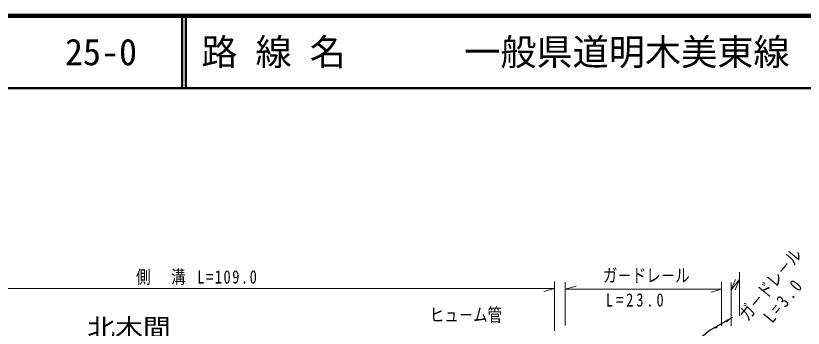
# Model space of a CAD drawing. Units: millimetres, scale not verified. Extents: x 40000 to 680000, y 20000 to 380000.
# Drawn here: x 154718 to 263630, y 336840 to 380000 of the extents above; entities that cross this region are included whole.
import ezdxf
from ezdxf.enums import TextEntityAlignment as Align

# ---------------------------------------------------------------- set-up
doc = ezdxf.new("R2010")
doc.units = ezdxf.units.MM
doc.header["$LTSCALE"] = 1000
for name, color, linetype, lineweight in [('M-BGD', 7, 'Continuous', 25), ('M-STR-HTXT', 7, 'Continuous', 13), ('M-TTL', 2, 'Continuous', 140), ('M-TTL-LINE', 7, 'Continuous', 50)]:
    doc.layers.add(name, color=color, linetype=linetype, lineweight=lineweight)
doc.layers.add('M-BMK-HTXT', color=7, linetype='Continuous')
doc.layers.add('M-TTL-TXT', color=7, linetype='Continuous')
doc.styles.add('ＭＳ ゴシック', font='')
doc.styles.get('ＭＳ ゴシック').set_extended_font_data('MS Gothic')

msp = doc.modelspace()

# ---------------------------------------------------------------- linework, layer by layer
at = {"layer": 'M-BGD'}
for p, q in [((252957, 337821), (253196, 337958)), ((253200, 337939), (252971, 337808)), ((252985, 337796), (253204, 337921)), ((253197, 337896), (253010, 337789)), ((253034, 337782), (253190, 337872)), ((253173, 337841), (253069, 337782)), ((251424, 336943), (251664, 337080)), ((251667, 337062), (251438, 336931)), ((251452, 336918), (251671, 337043)), ((251664, 337019), (251477, 336911)), ((251502, 336905), (251658, 336994)), ((251641, 336963), (251537, 336904))]:
    msp.add_line(p, q, dxfattribs=at)
msp.add_lwpolyline([(253834, 338344), (250769, 336589), (248175, 334486), (245946, 332239), (244667, 330396), (241907, 326331), (237983, 321258), (236534, 319388)], dxfattribs=at)
for points in [[(253198, 337980), (253205, 337942), (253205, 337907), (253193, 337867), (253176, 337836), (253151, 337808), (253109, 337784), (253072, 337776), (253037, 337777), (252996, 337788), (252966, 337805), (252937, 337831)], [(251665, 337102), (251673, 337065), (251672, 337030), (251661, 336989), (251644, 336958), (251618, 336930), (251577, 336906), (251539, 336899), (251505, 336899), (251464, 336910), (251433, 336928), (251405, 336953)]]:
    msp.add_lwpolyline(points, close=True, dxfattribs=at)
at = {"layer": 'M-STR-HTXT'}
for p, q in [((254815, 344567), (254794, 338567)), ((229241, 343313), (229241, 336462)), ((230716, 337219), (230716, 343219)), ((252333, 343219), (252333, 337219)), ((253661, 337138), (253682, 343137)), ((253678, 342137), (254281, 343574)), ((253678, 342137), (254811, 343567)), ((254811, 343567), (254209, 342131)), ((121944, 342313), (229241, 342313)), ((229241, 342313), (227741, 341893)), ((230716, 342219), (232216, 342639)), ((230716, 342219), (252333, 342219)), ((252333, 342219), (250833, 341799))]:
    msp.add_line(p, q, dxfattribs=at)
at = {"layer": 'M-TTL'}
msp.add_line((680000, 380000), (40000, 380000), dxfattribs=at)
at = {"layer": 'M-TTL-LINE'}
for p, q in [((177750, 380000), (177750, 370000)), ((178250, 380000), (178250, 370000)), ((40000, 370000), (680000, 370000))]:
    msp.add_line(p, q, dxfattribs=at)

# ---------------------------------------------------------------- texts
at = {"layer": 'M-BMK-HTXT', "style": 'ＭＳ ゴシック', "width": 1.1}
msp.add_text('北木間', height=2566, dxfattribs=at).set_placement((164612, 334816), align=Align.BOTTOM_LEFT)
at = {"layer": 'M-STR-HTXT', "style": 'ＭＳ ゴシック', "width": 0.8}
msp.add_text('ガ－ドレ－ル', height=1833, rotation=50.4, dxfattribs=at).set_placement((256367, 337337), align=Align.BOTTOM_LEFT)
for s, p in [('ガ－ドレ－ル', (235919, 342667)), ('ヒュ－ム管', (211981, 337227))]:
    msp.add_text(s, height=1833, dxfattribs=at).set_placement(p, align=Align.BOTTOM_LEFT)
at = {"layer": 'M-STR-HTXT', "char_height": 1833, "attachment_point": 7, "style": 'ＭＳ ゴシック'}
for s, insert in [('\\T1.21;\\W0.8;側\u3000溝\\~L=109.0', (171359, 342812)), ('\\T1.4;\\W0.8;L=23.0', (236344, 339806))]:
    msp.add_mtext(s, dxfattribs=dict(at, insert=insert))
at = {"layer": 'M-STR-HTXT', "insert": (259381, 337404), "char_height": 1833, "attachment_point": 7, "rotation": 50.4, "style": 'ＭＳ ゴシック'}
msp.add_mtext('\\T1.42;\\W0.8;L=3.0', dxfattribs=at)
at = {"layer": 'M-TTL-TXT', "style": 'ＭＳ ゴシック'}
for s, p in [('路 線 名', (180380, 375000)), ('一般県道明木美東線', (216734, 375000)), ('25-0', (161521, 375000))]:
    msp.add_text(s, height=3666, dxfattribs=at).set_placement(p, align=Align.MIDDLE_LEFT)

doc.saveas('drawing.dxf')
